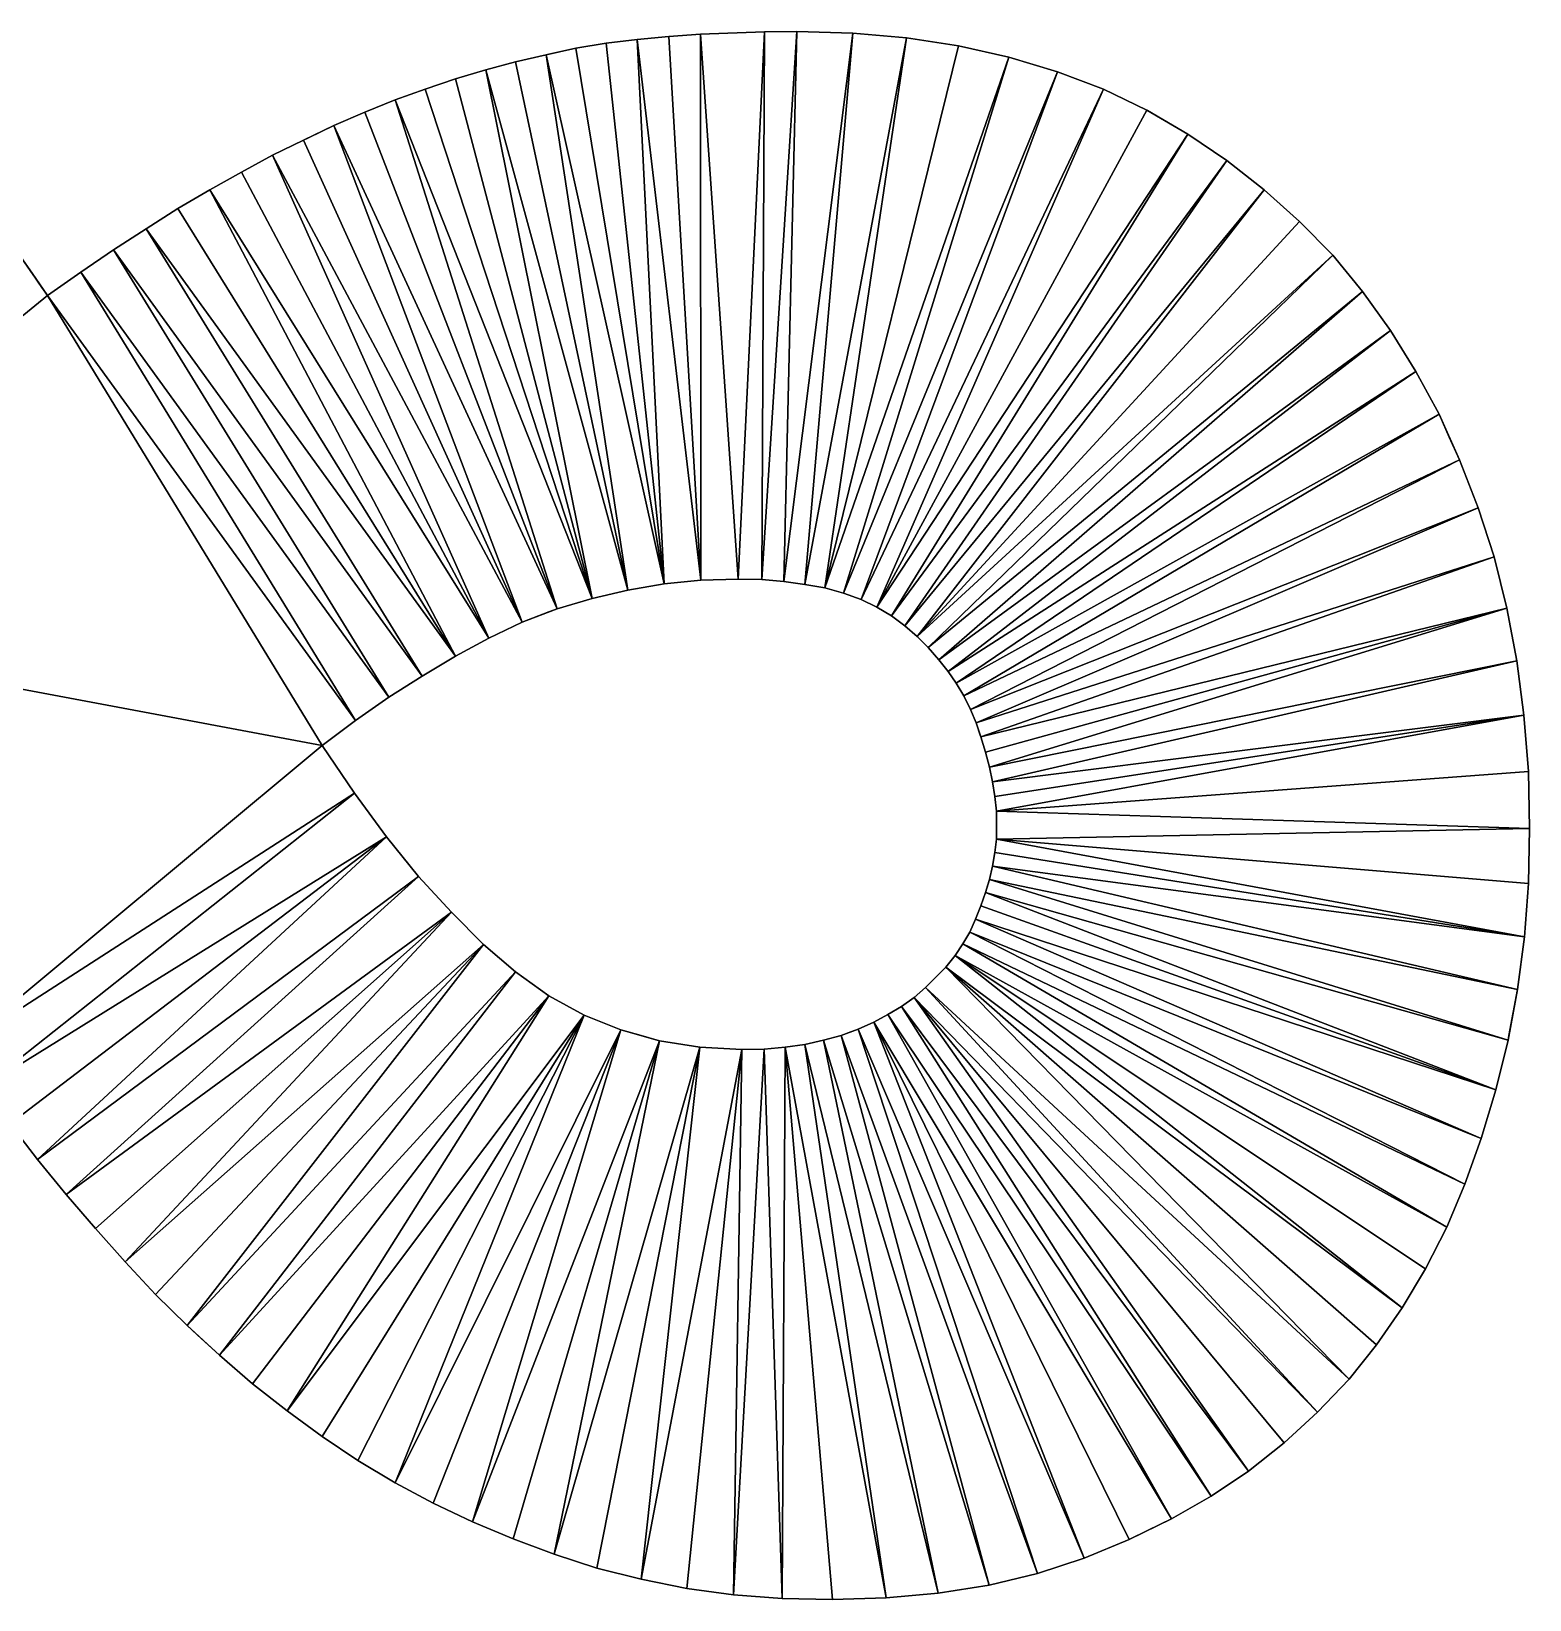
# Model space of a CAD drawing. Header units: inches. Extents: x 62 to 1153, y 3 to 780.
# Drawn here: x 399.437 to 402.001, y 210.292 to 212.975 of the extents above; entities that cross this region are included whole.
import ezdxf

# ---------------------------------------------------------------- set-up
doc = ezdxf.new("R2010")
doc.units = ezdxf.units.IN
doc.header["$MEASUREMENT"] = 0
doc.layers.add('ConstLine', color=6, linetype='Continuous')

msp = doc.modelspace()

# ---------------------------------------------------------------- linework, layer by layer
at = {"layer": 'ConstLine'}
for points in [[(400.3689, 212.9456, 5), (400.5199, 212.0296, 5), (400.4209, 212.9546, 5)], [(400.4209, 212.9546, 4), (400.3689, 212.9456, 4), (400.3689, 212.9456, 5)], [(400.4209, 212.9546, 4), (400.3689, 212.9456, 5), (400.4209, 212.9546, 5)], [(400.4209, 212.9546, 5), (400.5199, 212.0296, 5), (400.4739, 212.9606, 5)], [(400.4739, 212.9606, 4), (400.4209, 212.9546, 4), (400.4209, 212.9546, 5)], [(400.4739, 212.9606, 4), (400.4209, 212.9546, 5), (400.4739, 212.9606, 5)], [(400.4739, 212.9606, 5), (400.5829, 212.0356, 5), (400.5279, 212.9656, 5)], [(400.5279, 212.9656, 4), (400.4739, 212.9606, 4), (400.4739, 212.9606, 5)], [(400.5279, 212.9656, 4), (400.4739, 212.9606, 5), (400.5279, 212.9656, 5)], [(400.5829, 212.0356, 5), (400.4739, 212.9606, 5), (400.5199, 212.0296, 5)], [(400.5279, 212.9656, 5), (400.5829, 212.0356, 5), (400.5819, 212.9696, 5)], [(400.5819, 212.9696, 4), (400.5279, 212.9656, 4), (400.5279, 212.9656, 5)], [(400.5819, 212.9696, 4), (400.5279, 212.9656, 5), (400.5819, 212.9696, 5)], [(400.6919, 212.9736, 5), (400.5819, 212.9696, 5), (400.6469, 212.0376, 5)], [(400.6919, 212.9736, 4), (400.5819, 212.9696, 4), (400.5819, 212.9696, 5)], [(400.6919, 212.9736, 4), (400.5819, 212.9696, 5), (400.6919, 212.9736, 5)], [(400.5829, 212.0356, 5), (400.6469, 212.0376, 5), (400.5819, 212.9696, 5)], [(400.6469, 212.0376, 5), (400.6869, 212.0366, 5), (400.6919, 212.9736, 5)], [(400.6869, 212.0366, 5), (400.7249, 212.0336, 5), (400.7469, 212.9746, 5)], [(400.7469, 212.9746, 5), (400.6919, 212.9736, 5), (400.6869, 212.0366, 5)], [(400.7469, 212.9746, 4), (400.6919, 212.9736, 4), (400.6919, 212.9736, 5)], [(400.7469, 212.9746, 4), (400.6919, 212.9736, 5), (400.7469, 212.9746, 5)], [(400.8429, 212.9716, 5), (400.7469, 212.9746, 5), (400.7249, 212.0336, 5)], [(400.7249, 212.0336, 5), (400.7609, 212.0286, 5), (400.8429, 212.9716, 5)], [(400.8429, 212.9716, 4), (400.7469, 212.9746, 4), (400.7469, 212.9746, 5)], [(400.8429, 212.9716, 4), (400.7469, 212.9746, 5), (400.8429, 212.9716, 5)], [(400.9349, 212.9636, 5), (400.8429, 212.9716, 5), (400.7609, 212.0286, 5)], [(400.7609, 212.0286, 5), (400.7949, 212.0226, 5), (400.9349, 212.9636, 5)], [(401.0239, 212.9496, 5), (400.9349, 212.9636, 5), (400.7949, 212.0226, 5)], [(400.9349, 212.9636, 4), (400.8429, 212.9716, 4), (400.8429, 212.9716, 5)], [(400.9349, 212.9636, 4), (400.8429, 212.9716, 5), (400.9349, 212.9636, 5)], [(401.0239, 212.9496, 4), (400.9349, 212.9636, 4), (400.9349, 212.9636, 5)], [(401.0239, 212.9496, 4), (400.9349, 212.9636, 5), (401.0239, 212.9496, 5)], [(400.3179, 212.9346, 5), (400.2659, 212.9226, 5), (400.4579, 212.0186, 5)], [(400.3179, 212.9346, 4), (400.2659, 212.9226, 4), (400.2659, 212.9226, 5)], [(400.3179, 212.9346, 4), (400.2659, 212.9226, 5), (400.3179, 212.9346, 5)], [(400.3689, 212.9456, 5), (400.3179, 212.9346, 5), (400.5199, 212.0296, 5)], [(400.3229, 212.9357, 4), (400.3179, 212.9346, 5), (400.3689, 212.9456, 5)], [(400.3229, 212.9357, 4), (400.3179, 212.9346, 4), (400.3179, 212.9346, 5)], [(400.4579, 212.0186, 5), (400.5199, 212.0296, 5), (400.3179, 212.9346, 5)], [(400.3689, 212.9456, 4), (400.3229, 212.9357, 4), (400.3689, 212.9456, 5)], [(401.1099, 212.9306, 5), (401.0239, 212.9496, 5), (400.7949, 212.0226, 5)], [(400.7949, 212.0226, 5), (400.8269, 212.0136, 5), (401.1099, 212.9306, 5)], [(401.1929, 212.9056, 5), (401.1099, 212.9306, 5), (400.8269, 212.0136, 5)], [(401.1099, 212.9306, 4), (401.0239, 212.9496, 4), (401.0239, 212.9496, 5)], [(401.1099, 212.9306, 4), (401.0239, 212.9496, 5), (401.1099, 212.9306, 5)], [(401.1929, 212.9056, 4), (401.1099, 212.9306, 4), (401.1099, 212.9306, 5)], [(401.1929, 212.9056, 4), (401.1099, 212.9306, 5), (401.1929, 212.9056, 5)], [(400.2149, 212.9086, 5), (400.1629, 212.8936, 5), (400.3969, 212.0046, 5)], [(400.2149, 212.9086, 4), (400.1629, 212.8936, 4), (400.1629, 212.8936, 5)], [(400.2149, 212.9086, 4), (400.1629, 212.8936, 5), (400.2149, 212.9086, 5)], [(400.2659, 212.9226, 5), (400.2149, 212.9086, 5), (400.4579, 212.0186, 5)], [(400.2659, 212.9226, 4), (400.2149, 212.9086, 4), (400.2149, 212.9086, 5)], [(400.2659, 212.9226, 4), (400.2149, 212.9086, 5), (400.2659, 212.9226, 5)], [(400.3969, 212.0046, 5), (400.4579, 212.0186, 5), (400.2149, 212.9086, 5)], [(400.8269, 212.0136, 5), (400.8569, 212.0026, 5), (401.1929, 212.9056, 5)], [(401.2719, 212.8756, 5), (401.1929, 212.9056, 5), (400.8569, 212.0026, 5)], [(401.2719, 212.8756, 4), (401.1929, 212.9056, 4), (401.1929, 212.9056, 5)], [(401.2719, 212.8756, 4), (401.1929, 212.9056, 5), (401.2719, 212.8756, 5)], [(400.1109, 212.8756, 5), (400.0599, 212.8576, 5), (400.3969, 212.0046, 5)], [(400.1109, 212.8756, 4), (400.0599, 212.8576, 4), (400.0599, 212.8576, 5)], [(400.1109, 212.8756, 4), (400.0599, 212.8576, 5), (400.1109, 212.8756, 5)], [(400.1629, 212.8936, 5), (400.1109, 212.8756, 5), (400.3969, 212.0046, 5)], [(400.1629, 212.8936, 4), (400.1109, 212.8756, 4), (400.1109, 212.8756, 5)], [(400.1629, 212.8936, 4), (400.1109, 212.8756, 5), (400.1629, 212.8936, 5)], [(400.8569, 212.0026, 5), (400.8839, 211.9896, 5), (401.2719, 212.8756, 5)], [(401.3459, 212.8396, 5), (401.2719, 212.8756, 5), (400.8839, 211.9896, 5)], [(401.3459, 212.8396, 4), (401.2719, 212.8756, 4), (401.2719, 212.8756, 5)], [(401.3459, 212.8396, 4), (401.2719, 212.8756, 5), (401.3459, 212.8396, 5)], [(400.0599, 212.8576, 5), (400.0079, 212.8366, 5), (400.3369, 211.9866, 5)], [(400.0599, 212.8576, 4), (400.0079, 212.8366, 4), (400.0079, 212.8366, 5)], [(400.0599, 212.8576, 4), (400.0079, 212.8366, 5), (400.0599, 212.8576, 5)], [(400.3369, 211.9866, 5), (400.3969, 212.0046, 5), (400.0599, 212.8576, 5)], [(400.0079, 212.8366, 5), (399.9549, 212.8136, 5), (400.3369, 211.9866, 5)], [(400.0079, 212.8366, 4), (399.9549, 212.8136, 4), (399.9549, 212.8136, 5)], [(400.0079, 212.8366, 4), (399.9549, 212.8136, 5), (400.0079, 212.8366, 5)], [(401.4159, 212.7986, 5), (401.3459, 212.8396, 5), (400.8839, 211.9896, 5)], [(401.3469, 212.839, 4), (401.3459, 212.8396, 4), (401.3459, 212.8396, 5)], [(401.3469, 212.839, 4), (401.3459, 212.8396, 5), (401.4159, 212.7986, 5)], [(401.4159, 212.7986, 4), (401.3469, 212.839, 4), (401.4159, 212.7986, 5)], [(399.9549, 212.8136, 5), (399.9029, 212.7886, 5), (400.2769, 211.9636, 5)], [(399.9112, 212.7926, 4), (399.9029, 212.7886, 5), (399.9549, 212.8136, 5)], [(399.9112, 212.7926, 4), (399.9029, 212.7886, 4), (399.9029, 212.7886, 5)], [(399.9549, 212.8136, 4), (399.9112, 212.7926, 4), (399.9549, 212.8136, 5)], [(400.2769, 211.9636, 5), (400.3369, 211.9866, 5), (399.9549, 212.8136, 5)], [(400.8839, 211.9896, 5), (400.9089, 211.9746, 5), (401.4159, 212.7986, 5)], [(401.4159, 212.7986, 5), (400.9089, 211.9746, 5), (401.4829, 212.7536, 5)], [(401.4829, 212.7536, 4), (401.4159, 212.7986, 4), (401.4159, 212.7986, 5)], [(401.4829, 212.7536, 4), (401.4159, 212.7986, 5), (401.4829, 212.7536, 5)], [(399.8499, 212.7626, 5), (399.7969, 212.7336, 5), (400.2199, 211.9366, 5)], [(399.8499, 212.7626, 4), (399.7969, 212.7336, 4), (399.7969, 212.7336, 5)], [(399.8499, 212.7626, 4), (399.7969, 212.7336, 5), (399.8499, 212.7626, 5)], [(399.9029, 212.7886, 5), (399.8499, 212.7626, 5), (400.2769, 211.9636, 5)], [(399.9029, 212.7886, 4), (399.8499, 212.7626, 4), (399.8499, 212.7626, 5)], [(399.9029, 212.7886, 4), (399.8499, 212.7626, 5), (399.9029, 212.7886, 5)], [(400.2199, 211.9366, 5), (400.2769, 211.9636, 5), (399.8499, 212.7626, 5)], [(400.9319, 211.9576, 5), (401.4829, 212.7536, 5), (400.9089, 211.9746, 5)], [(401.4829, 212.7536, 5), (400.9319, 211.9576, 5), (401.5469, 212.7036, 5)], [(401.5469, 212.7036, 4), (401.4829, 212.7536, 4), (401.4829, 212.7536, 5)], [(401.5469, 212.7036, 4), (401.4829, 212.7536, 5), (401.5469, 212.7036, 5)], [(399.7969, 212.7336, 5), (399.7429, 212.7036, 5), (400.2199, 211.9366, 5)], [(399.7969, 212.7336, 4), (399.7429, 212.7036, 4), (399.7429, 212.7036, 5)], [(399.7969, 212.7336, 4), (399.7429, 212.7036, 5), (399.7969, 212.7336, 5)], [(399.7429, 212.7036, 5), (399.6879, 212.6716, 5), (400.1629, 211.9056, 5)], [(399.7429, 212.7036, 4), (399.6879, 212.6716, 4), (399.6879, 212.6716, 5)], [(399.7429, 212.7036, 4), (399.6879, 212.6716, 5), (399.7429, 212.7036, 5)], [(400.1629, 211.9056, 5), (400.2199, 211.9366, 5), (399.7429, 212.7036, 5)], [(400.9529, 211.9396, 5), (401.5469, 212.7036, 5), (400.9319, 211.9576, 5)], [(401.5469, 212.7036, 5), (400.9529, 211.9396, 5), (401.6069, 212.6496, 5)], [(401.6069, 212.6496, 4), (401.5469, 212.7036, 4), (401.5469, 212.7036, 5)], [(401.6069, 212.6496, 4), (401.5469, 212.7036, 5), (401.6069, 212.6496, 5)], [(399.6879, 212.6716, 5), (399.6339, 212.6366, 5), (400.1629, 211.9056, 5)], [(399.6879, 212.6716, 4), (399.6339, 212.6366, 4), (399.6339, 212.6366, 5)], [(399.6879, 212.6716, 4), (399.6339, 212.6366, 5), (399.6879, 212.6716, 5)], [(399.5779, 212.6006, 5), (400.1059, 211.8716, 5), (399.6339, 212.6366, 5)], [(399.6339, 212.6366, 4), (399.5779, 212.6006, 4), (399.5779, 212.6006, 5)], [(399.6339, 212.6366, 4), (399.5779, 212.6006, 5), (399.6339, 212.6366, 5)], [(400.1059, 211.8716, 5), (400.1629, 211.9056, 5), (399.6339, 212.6366, 5)], [(401.6069, 212.6496, 5), (400.9529, 211.9396, 5), (401.6639, 212.5916, 5)], [(401.6069, 212.6496, 4), (401.6069, 212.6496, 5), (401.6639, 212.5916, 5)], [(401.6069, 212.6496, 4), (401.6639, 212.5916, 5), (401.6639, 212.5916, 4)], [(399.4649, 212.5226, 5), (399.4199, 212.5876, 5), (398.7849, 211.9686, 5)], [(399.4384, 212.5608, 4), (399.4361, 212.5642, 4), (399.4199, 212.5876, 5)], [(399.4199, 212.5876, 5), (399.4649, 212.5226, 5), (399.4384, 212.5608, 4)], [(399.5219, 212.5626, 5), (400.0489, 211.8356, 5), (399.5779, 212.6006, 5)], [(399.5779, 212.6006, 4), (399.5219, 212.5626, 5), (399.5779, 212.6006, 5)], [(399.5779, 212.6006, 4), (399.5219, 212.5626, 4), (399.5219, 212.5626, 5)], [(400.1059, 211.8716, 5), (399.5779, 212.6006, 5), (400.0489, 211.8356, 5)], [(400.9719, 211.9206, 5), (401.6639, 212.5916, 5), (400.9529, 211.9396, 5)], [(401.6639, 212.5916, 5), (400.9719, 211.9206, 5), (401.7149, 212.5296, 5)], [(401.6639, 212.5916, 4), (401.6639, 212.5916, 5), (401.7149, 212.5296, 5)], [(401.6639, 212.5916, 4), (401.7149, 212.5296, 5), (401.7149, 212.5296, 4)], [(399.4501, 212.5439, 4), (399.4384, 212.5608, 4), (399.4649, 212.5226, 5)], [(399.4649, 212.5226, 5), (399.9919, 211.7956, 5), (399.5219, 212.5626, 5)], [(399.5219, 212.5626, 4), (399.4649, 212.5226, 4), (399.4649, 212.5226, 5)], [(399.5219, 212.5626, 4), (399.4649, 212.5226, 5), (399.5219, 212.5626, 5)], [(400.0489, 211.8356, 5), (399.5219, 212.5626, 5), (399.9919, 211.7956, 5)], [(399.9349, 211.7526, 5), (399.4649, 212.5226, 5), (398.7849, 211.9686, 5)], [(399.4516, 212.5418, 4), (399.4501, 212.5439, 4), (399.4649, 212.5226, 5)], [(399.4554, 212.5364, 4), (399.4516, 212.5418, 4), (399.4649, 212.5226, 5)], [(399.4623, 212.5263, 4), (399.4554, 212.5364, 4), (399.4649, 212.5226, 5)], [(399.4627, 212.5257, 4), (399.4623, 212.5263, 4), (399.4649, 212.5226, 5)], [(399.4649, 212.5226, 5), (399.4642, 212.5235, 4), (399.4627, 212.5257, 4)], [(399.4649, 212.5226, 4), (399.4642, 212.5235, 4), (399.4649, 212.5226, 5)], [(399.4649, 212.5226, 5), (399.9349, 211.7526, 5), (399.9919, 211.7956, 5)], [(400.9719, 211.9206, 5), (400.9899, 211.8996, 5), (401.7149, 212.5296, 5)], [(401.7629, 212.4626, 5), (401.7149, 212.5296, 5), (400.9899, 211.8996, 5)], [(401.7149, 212.5296, 4), (401.7149, 212.5296, 5), (401.7629, 212.4626, 5)], [(401.7149, 212.5296, 4), (401.7629, 212.4626, 5), (401.7629, 212.4626, 4)], [(400.9899, 211.8996, 5), (401.0059, 211.8796, 5), (401.7629, 212.4626, 5)], [(401.8059, 212.3926, 5), (401.7629, 212.4626, 5), (401.0059, 211.8796, 5)], [(401.7629, 212.4626, 4), (401.7629, 212.4626, 5), (401.8059, 212.3926, 5)], [(401.7629, 212.4626, 4), (401.8059, 212.3926, 5), (401.8059, 212.3926, 4)], [(401.0059, 211.8796, 5), (401.0199, 211.8596, 5), (401.8059, 212.3926, 5)], [(401.8459, 212.3196, 5), (401.8059, 212.3926, 5), (401.0199, 211.8596, 5)], [(401.8059, 212.3926, 4), (401.8059, 212.3926, 5), (401.8459, 212.3196, 5)], [(401.8059, 212.3926, 4), (401.8459, 212.3196, 5), (401.8459, 212.3196, 4)], [(401.0199, 211.8596, 5), (401.0329, 211.8376, 5), (401.8459, 212.3196, 5)], [(401.8809, 212.2416, 5), (401.8459, 212.3196, 5), (401.0329, 211.8376, 5)], [(401.8459, 212.3196, 4), (401.8459, 212.3196, 5), (401.8634, 212.2806, 4)], [(401.8459, 212.3196, 5), (401.8809, 212.2416, 5), (401.8634, 212.2806, 4)], [(401.8809, 212.2416, 4), (401.8634, 212.2806, 4), (401.8809, 212.2416, 5)], [(401.0329, 211.8376, 5), (401.0439, 211.8146, 5), (401.8809, 212.2416, 5)], [(401.9129, 212.1596, 5), (401.8809, 212.2416, 5), (401.0439, 211.8146, 5)], [(401.8809, 212.2416, 4), (401.8809, 212.2416, 5), (401.9129, 212.1596, 5)], [(401.8809, 212.2416, 4), (401.9129, 212.1596, 5), (401.9129, 212.1596, 4)], [(401.0439, 211.8146, 5), (401.0539, 211.7916, 5), (401.9129, 212.1596, 5)], [(401.9399, 212.0756, 5), (401.9129, 212.1596, 5), (401.0539, 211.7916, 5)], [(401.9129, 212.1596, 4), (401.9129, 212.1596, 5), (401.9399, 212.0756, 5)], [(401.9129, 212.1596, 4), (401.9399, 212.0756, 5), (401.9399, 212.0756, 4)], [(401.0539, 211.7916, 5), (401.0619, 211.7676, 5), (401.9399, 212.0756, 5)], [(401.9619, 211.9876, 5), (401.9399, 212.0756, 5), (401.0619, 211.7676, 5)], [(401.9399, 212.0756, 4), (401.9399, 212.0756, 5), (401.9619, 211.9876, 5)], [(401.9399, 212.0756, 4), (401.9619, 211.9876, 5), (401.9619, 211.9876, 4)], [(400.6469, 212.0376, 4), (400.6469, 212.0376, 5), (400.5829, 212.0356, 5)], [(400.6469, 212.0376, 4), (400.5829, 212.0356, 5), (400.5829, 212.0356, 4)], [(400.6869, 212.0366, 4), (400.6869, 212.0366, 5), (400.6469, 212.0376, 5)], [(400.6869, 212.0366, 4), (400.6469, 212.0376, 5), (400.6469, 212.0376, 4)], [(400.4579, 212.0186, 4), (400.4579, 212.0186, 5), (400.3969, 212.0046, 5)], [(400.4579, 212.0186, 4), (400.3969, 212.0046, 5), (400.3969, 212.0046, 4)], [(400.5199, 212.0296, 4), (400.5199, 212.0296, 5), (400.4579, 212.0186, 5)], [(400.5199, 212.0296, 4), (400.4579, 212.0186, 5), (400.4579, 212.0186, 4)], [(400.5829, 212.0356, 4), (400.5829, 212.0356, 5), (400.5199, 212.0296, 5)], [(400.5829, 212.0356, 4), (400.5199, 212.0296, 5), (400.5199, 212.0296, 4)], [(400.7249, 212.0336, 4), (400.7249, 212.0336, 5), (400.6869, 212.0366, 5)], [(400.7249, 212.0336, 4), (400.6869, 212.0366, 5), (400.6869, 212.0366, 4)], [(400.7609, 212.0286, 4), (400.7609, 212.0286, 5), (400.7249, 212.0336, 5)], [(400.7609, 212.0286, 4), (400.7249, 212.0336, 5), (400.7249, 212.0336, 4)], [(400.7949, 212.0226, 4), (400.7949, 212.0226, 5), (400.7609, 212.0286, 5)], [(400.7949, 212.0226, 4), (400.7609, 212.0286, 5), (400.7609, 212.0286, 4)], [(400.8269, 212.0136, 4), (400.8269, 212.0136, 5), (400.7949, 212.0226, 5)], [(400.8269, 212.0136, 4), (400.7949, 212.0226, 5), (400.7949, 212.0226, 4)], [(400.8269, 212.0136, 4), (400.8349, 212.0107, 4), (400.8269, 212.0136, 5)], [(400.8569, 212.0026, 5), (400.8269, 212.0136, 5), (400.8349, 212.0107, 4)], [(400.8569, 212.0026, 4), (400.8569, 212.0026, 5), (400.8349, 212.0107, 4)], [(400.3369, 211.9866, 5), (400.2769, 211.9636, 5), (400.3229, 211.9813, 4)], [(400.3369, 211.9866, 4), (400.3369, 211.9866, 5), (400.3229, 211.9813, 4)], [(400.3969, 212.0046, 4), (400.3969, 212.0046, 5), (400.3369, 211.9866, 5)], [(400.3969, 212.0046, 4), (400.3369, 211.9866, 5), (400.3369, 211.9866, 4)], [(400.8839, 211.9896, 4), (400.8839, 211.9896, 5), (400.8569, 212.0026, 5)], [(400.8839, 211.9896, 4), (400.8569, 212.0026, 5), (400.8569, 212.0026, 4)], [(400.9089, 211.9746, 4), (400.9089, 211.9746, 5), (400.8839, 211.9896, 5)], [(400.9089, 211.9746, 4), (400.8839, 211.9896, 5), (400.8839, 211.9896, 4)], [(401.0619, 211.7676, 5), (401.0699, 211.7416, 5), (401.9619, 211.9876, 5)], [(401.0699, 211.7416, 5), (401.0769, 211.7156, 5), (401.9619, 211.9876, 5)], [(401.9789, 211.8976, 5), (401.9619, 211.9876, 5), (401.0769, 211.7156, 5)], [(401.9619, 211.9876, 4), (401.9619, 211.9876, 5), (401.9789, 211.8976, 5)], [(401.9619, 211.9876, 4), (401.9789, 211.8976, 5), (401.9789, 211.8976, 4)], [(398.7849, 211.9686, 5), (399.3099, 211.2326, 5), (399.9349, 211.7526, 5)], [(400.2769, 211.9636, 4), (400.2769, 211.9636, 5), (400.2199, 211.9366, 5)], [(400.2769, 211.9636, 4), (400.2199, 211.9366, 5), (400.2199, 211.9366, 4)], [(400.2769, 211.9636, 4), (400.3229, 211.9813, 4), (400.2769, 211.9636, 5)], [(400.9319, 211.9576, 4), (400.9319, 211.9576, 5), (400.9089, 211.9746, 5)], [(400.9319, 211.9576, 4), (400.9089, 211.9746, 5), (400.9089, 211.9746, 4)], [(400.9529, 211.9396, 4), (400.9529, 211.9396, 5), (400.9319, 211.9576, 5)], [(400.9529, 211.9396, 4), (400.9319, 211.9576, 5), (400.9319, 211.9576, 4)], [(400.2199, 211.9366, 4), (400.2199, 211.9366, 5), (400.1629, 211.9056, 5)], [(400.2199, 211.9366, 4), (400.1629, 211.9056, 5), (400.1629, 211.9056, 4)], [(400.9529, 211.9396, 4), (400.9719, 211.9206, 4), (400.9719, 211.9206, 5)], [(400.9529, 211.9396, 4), (400.9719, 211.9206, 5), (400.9529, 211.9396, 5)], [(400.1629, 211.9056, 4), (400.1629, 211.9056, 5), (400.1059, 211.8716, 5)], [(400.1629, 211.9056, 4), (400.1059, 211.8716, 5), (400.1059, 211.8716, 4)], [(400.9719, 211.9206, 4), (400.9899, 211.8996, 4), (400.9899, 211.8996, 5)], [(400.9719, 211.9206, 4), (400.9899, 211.8996, 5), (400.9719, 211.9206, 5)], [(400.9899, 211.8996, 4), (401.0059, 211.8796, 4), (401.0059, 211.8796, 5)], [(400.9899, 211.8996, 4), (401.0059, 211.8796, 5), (400.9899, 211.8996, 5)], [(401.0059, 211.8796, 4), (401.0199, 211.8596, 4), (401.0199, 211.8596, 5)], [(401.0059, 211.8796, 4), (401.0199, 211.8596, 5), (401.0059, 211.8796, 5)], [(401.0769, 211.7156, 5), (401.0819, 211.6906, 5), (401.9789, 211.8976, 5)], [(401.9909, 211.8046, 5), (401.9789, 211.8976, 5), (401.0819, 211.6906, 5)], [(401.9789, 211.8976, 4), (401.9789, 211.8976, 5), (401.9909, 211.8046, 5)], [(401.9789, 211.8976, 4), (401.9909, 211.8046, 5), (401.9909, 211.8046, 4)], [(400.1059, 211.8716, 4), (400.1059, 211.8716, 5), (400.0489, 211.8356, 5)], [(400.1059, 211.8716, 4), (400.0489, 211.8356, 5), (400.0489, 211.8356, 4)], [(401.0199, 211.8596, 4), (401.0329, 211.8376, 4), (401.0329, 211.8376, 5)], [(401.0199, 211.8596, 4), (401.0329, 211.8376, 5), (401.0199, 211.8596, 5)], [(400.0489, 211.8356, 4), (400.0489, 211.8356, 5), (399.9919, 211.7956, 5)], [(400.0489, 211.8356, 4), (399.9919, 211.7956, 5), (399.9919, 211.7956, 4)], [(401.0329, 211.8376, 4), (401.0439, 211.8146, 4), (401.0439, 211.8146, 5)], [(401.0329, 211.8376, 4), (401.0439, 211.8146, 5), (401.0329, 211.8376, 5)], [(401.0439, 211.8146, 4), (401.0539, 211.7916, 4), (401.0539, 211.7916, 5)], [(401.0439, 211.8146, 4), (401.0539, 211.7916, 5), (401.0439, 211.8146, 5)], [(401.0819, 211.6906, 5), (401.0859, 211.6656, 5), (401.9909, 211.8046, 5)], [(401.0859, 211.6656, 5), (401.0889, 211.6406, 5), (401.9909, 211.8046, 5)], [(401.9989, 211.7086, 5), (401.9909, 211.8046, 5), (401.0889, 211.6406, 5)], [(401.9909, 211.8046, 4), (401.9909, 211.8046, 5), (401.9989, 211.7086, 5)], [(401.9909, 211.8046, 4), (401.9989, 211.7086, 5), (401.9989, 211.7086, 4)], [(399.9919, 211.7956, 4), (399.9919, 211.7956, 5), (399.9349, 211.7526, 5)], [(399.9919, 211.7956, 4), (399.9349, 211.7526, 5), (399.9349, 211.7526, 4)], [(401.0539, 211.7916, 4), (401.0615, 211.7686, 4), (401.0539, 211.7916, 5)], [(401.0539, 211.7916, 5), (401.0615, 211.7686, 4), (401.0619, 211.7676, 5)], [(399.9899, 211.6716, 5), (399.9349, 211.7526, 5), (399.3099, 211.2326, 5)], [(399.9349, 211.7526, 4), (399.9349, 211.7526, 5), (399.9899, 211.6716, 5)], [(399.9349, 211.7526, 4), (399.9899, 211.6716, 5), (399.9899, 211.6716, 4)], [(401.0619, 211.7676, 4), (401.0619, 211.7676, 5), (401.0615, 211.7686, 4)], [(401.0619, 211.7676, 4), (401.0699, 211.7416, 4), (401.0619, 211.7676, 5)], [(401.0699, 211.7416, 5), (401.0619, 211.7676, 5), (401.0699, 211.7416, 4)], [(401.0699, 211.7416, 4), (401.0769, 211.7156, 5), (401.0699, 211.7416, 5)], [(401.0769, 211.7156, 5), (401.0699, 211.7416, 4), (401.0769, 211.7156, 4)], [(401.0819, 211.6906, 5), (401.0769, 211.7156, 5), (401.0819, 211.6906, 4)], [(401.0769, 211.7156, 4), (401.0819, 211.6906, 4), (401.0769, 211.7156, 5)], [(401.0819, 211.6906, 4), (401.0859, 211.6656, 5), (401.0819, 211.6906, 5)], [(401.0819, 211.6906, 4), (401.0859, 211.6656, 4), (401.0859, 211.6656, 5)], [(402.0009, 211.6106, 5), (401.9989, 211.7086, 5), (401.0889, 211.6406, 5)], [(401.9989, 211.7086, 4), (401.9989, 211.7086, 5), (402.0009, 211.6106, 5)], [(401.9989, 211.7086, 4), (402.0009, 211.6106, 5), (402.0009, 211.6106, 4)], [(399.3099, 211.2326, 5), (399.3549, 211.1686, 5), (399.9899, 211.6716, 5)], [(400.0449, 211.5966, 5), (399.9899, 211.6716, 5), (399.3549, 211.1686, 5)], [(399.9899, 211.6716, 4), (399.9899, 211.6716, 5), (400.0449, 211.5966, 5)], [(399.9899, 211.6716, 4), (400.0449, 211.5966, 5), (400.0449, 211.5966, 4)], [(401.0859, 211.6656, 4), (401.0889, 211.6406, 5), (401.0859, 211.6656, 5)], [(401.0889, 211.6406, 5), (401.0859, 211.6656, 4), (401.0889, 211.6406, 4)], [(401.0889, 211.6406, 5), (401.0889, 211.5926, 5), (402.0009, 211.6106, 5)], [(401.0889, 211.5926, 5), (401.0889, 211.6406, 5), (401.0889, 211.5926, 4)], [(401.0889, 211.6406, 5), (401.0889, 211.6406, 4), (401.0889, 211.5926, 4)], [(401.9989, 211.5166, 5), (402.0009, 211.6106, 5), (401.0889, 211.5926, 5)], [(401.9989, 211.5166, 4), (402.0009, 211.6106, 4), (402.0009, 211.6106, 5)], [(401.9989, 211.5166, 4), (402.0009, 211.6106, 5), (401.9989, 211.5166, 5)], [(399.3549, 211.1686, 5), (399.4009, 211.1056, 5), (400.0449, 211.5966, 5)], [(399.4009, 211.1056, 5), (399.4479, 211.0446, 5), (400.0449, 211.5966, 5)], [(400.0999, 211.5286, 5), (400.0449, 211.5966, 5), (399.4479, 211.0446, 5)], [(400.0449, 211.5966, 4), (400.0449, 211.5966, 5), (400.0999, 211.5286, 5)], [(400.0449, 211.5966, 4), (400.0999, 211.5286, 5), (400.0999, 211.5286, 4)], [(401.0889, 211.5926, 5), (401.0859, 211.5696, 5), (401.9919, 211.4256, 5)], [(401.0889, 211.5926, 5), (401.0889, 211.5926, 4), (401.0859, 211.5696, 5)], [(401.0859, 211.5696, 4), (401.0859, 211.5696, 5), (401.0889, 211.5926, 4)], [(401.9919, 211.4256, 5), (401.9989, 211.5166, 5), (401.0889, 211.5926, 5)], [(401.0859, 211.5696, 5), (401.0819, 211.5466, 5), (401.9919, 211.4256, 5)], [(401.0859, 211.5696, 5), (401.0819, 211.5466, 4), (401.0819, 211.5466, 5)], [(401.0859, 211.5696, 4), (401.0819, 211.5466, 4), (401.0859, 211.5696, 5)], [(399.4479, 211.0446, 5), (399.4969, 210.9846, 5), (400.0999, 211.5286, 5)], [(400.1559, 211.4676, 5), (400.0999, 211.5286, 5), (399.4969, 210.9846, 5)], [(400.0999, 211.5286, 4), (400.0999, 211.5286, 5), (400.1559, 211.4676, 5)], [(400.0999, 211.5286, 4), (400.1559, 211.4676, 5), (400.1559, 211.4676, 4)], [(401.0769, 211.5236, 5), (401.9799, 211.3356, 5), (401.0819, 211.5466, 5)], [(401.0819, 211.5466, 4), (401.0769, 211.5236, 5), (401.0819, 211.5466, 5)], [(401.0769, 211.5236, 5), (401.0819, 211.5466, 4), (401.0769, 211.5236, 4)], [(401.9799, 211.3356, 5), (401.9919, 211.4256, 5), (401.0819, 211.5466, 5)], [(401.0619, 211.4786, 5), (401.9429, 211.1636, 5), (401.0699, 211.5016, 5)], [(401.0699, 211.5016, 4), (401.0619, 211.4786, 5), (401.0699, 211.5016, 5)], [(401.0619, 211.4786, 5), (401.0699, 211.5016, 4), (401.0619, 211.4786, 4)], [(401.0699, 211.5016, 5), (401.9639, 211.2486, 5), (401.0769, 211.5236, 5)], [(401.0769, 211.5236, 5), (401.0734, 211.5126, 4), (401.0699, 211.5016, 5)], [(401.0699, 211.5016, 4), (401.0699, 211.5016, 5), (401.0734, 211.5126, 4)], [(401.9639, 211.2486, 5), (401.0699, 211.5016, 5), (401.9429, 211.1636, 5)], [(401.0769, 211.5236, 4), (401.0734, 211.5126, 4), (401.0769, 211.5236, 5)], [(401.9799, 211.3356, 5), (401.0769, 211.5236, 5), (401.9639, 211.2486, 5)], [(401.9919, 211.4256, 4), (401.9989, 211.5166, 4), (401.9989, 211.5166, 5)], [(401.9919, 211.4256, 4), (401.9989, 211.5166, 5), (401.9919, 211.4256, 5)], [(401.0529, 211.4556, 5), (401.9429, 211.1636, 5), (401.0619, 211.4786, 5)], [(401.0529, 211.4556, 5), (401.0619, 211.4786, 5), (401.0529, 211.4556, 4)], [(401.0619, 211.4786, 5), (401.0619, 211.4786, 4), (401.0529, 211.4556, 4)], [(399.4969, 210.9846, 5), (399.5469, 210.9266, 5), (400.1559, 211.4676, 5)], [(399.5469, 210.9266, 5), (399.5979, 210.8696, 5), (400.1559, 211.4676, 5)], [(400.2109, 211.4126, 5), (400.1559, 211.4676, 5), (399.5979, 210.8696, 5)], [(400.1559, 211.4676, 4), (400.1559, 211.4676, 5), (400.2109, 211.4126, 5)], [(400.1559, 211.4676, 4), (400.2109, 211.4126, 5), (400.2109, 211.4126, 4)], [(401.0429, 211.4336, 5), (401.9179, 211.0806, 5), (401.0529, 211.4556, 5)], [(401.0529, 211.4556, 4), (401.0429, 211.4336, 5), (401.0529, 211.4556, 5)], [(401.0429, 211.4336, 5), (401.0529, 211.4556, 4), (401.0429, 211.4336, 4)], [(401.9429, 211.1636, 5), (401.0529, 211.4556, 5), (401.9179, 211.0806, 5)], [(401.0429, 211.4336, 5), (401.0309, 211.4136, 5), (401.8899, 211.0026, 5)], [(401.0429, 211.4336, 5), (401.0429, 211.4336, 4), (401.0309, 211.4136, 5)], [(401.0309, 211.4136, 4), (401.0309, 211.4136, 5), (401.0429, 211.4336, 4)], [(401.8899, 211.0026, 5), (401.9179, 211.0806, 5), (401.0429, 211.4336, 5)], [(401.9799, 211.3356, 4), (401.9919, 211.4256, 4), (401.9919, 211.4256, 5)], [(401.9799, 211.3356, 4), (401.9919, 211.4256, 5), (401.9799, 211.3356, 5)], [(399.5979, 210.8696, 5), (399.6499, 210.8136, 5), (400.2109, 211.4126, 5)], [(399.6499, 210.8136, 5), (399.7039, 210.7606, 5), (400.2109, 211.4126, 5)], [(400.2659, 211.3656, 5), (400.2109, 211.4126, 5), (399.7039, 210.7606, 5)], [(400.2659, 211.3656, 4), (400.2109, 211.4126, 4), (400.2109, 211.4126, 5)], [(400.2659, 211.3656, 4), (400.2109, 211.4126, 5), (400.2659, 211.3656, 5)], [(401.0179, 211.3936, 5), (401.0019, 211.3736, 5), (401.7829, 210.7906, 5)], [(401.0019, 211.3736, 5), (401.0179, 211.3936, 5), (401.0019, 211.3736, 4)], [(401.0179, 211.3936, 5), (401.0179, 211.3936, 4), (401.0019, 211.3736, 4)], [(401.0309, 211.4136, 5), (401.0179, 211.3936, 5), (401.8589, 210.9286, 5)], [(401.0309, 211.4136, 4), (401.0179, 211.3936, 4), (401.0309, 211.4136, 5)], [(401.0179, 211.3936, 5), (401.0309, 211.4136, 5), (401.0179, 211.3936, 4)], [(401.8229, 210.8576, 5), (401.0179, 211.3936, 5), (401.7829, 210.7906, 5)], [(401.8589, 210.9286, 5), (401.0179, 211.3936, 5), (401.8229, 210.8576, 5)], [(401.8589, 210.9286, 5), (401.8899, 211.0026, 5), (401.0309, 211.4136, 5)], [(401.0019, 211.3736, 5), (400.9669, 211.3386, 5), (401.6919, 210.6686, 5)], [(401.0019, 211.3736, 4), (400.9669, 211.3386, 5), (401.0019, 211.3736, 5)], [(401.0019, 211.3736, 4), (400.9669, 211.3386, 4), (400.9669, 211.3386, 5)], [(401.6919, 210.6686, 5), (401.7389, 210.7276, 5), (401.0019, 211.3736, 5)], [(401.7389, 210.7276, 5), (401.7829, 210.7906, 5), (401.0019, 211.3736, 5)], [(399.7039, 210.7606, 5), (399.7589, 210.7096, 5), (400.2659, 211.3656, 5)], [(400.3229, 211.3246, 5), (400.2659, 211.3656, 5), (399.7589, 210.7096, 5)], [(400.3229, 211.3246, 4), (400.2659, 211.3656, 4), (400.2659, 211.3656, 5)], [(400.3229, 211.3246, 4), (400.2659, 211.3656, 5), (400.3229, 211.3246, 5)], [(399.7589, 210.7096, 5), (399.8159, 210.6606, 5), (400.3229, 211.3246, 5)], [(399.8159, 210.6606, 5), (399.8749, 210.6146, 5), (400.3229, 211.3246, 5)], [(400.3829, 211.2916, 5), (400.3229, 211.3246, 5), (399.8749, 210.6146, 5)], [(400.3829, 211.2916, 4), (400.3229, 211.3246, 4), (400.3229, 211.3246, 5)], [(400.3829, 211.2916, 4), (400.3229, 211.3246, 5), (400.3829, 211.2916, 5)], [(400.9479, 211.3216, 5), (400.9259, 211.3066, 5), (401.5199, 210.5116, 5)], [(400.9479, 211.3216, 4), (400.9259, 211.3066, 4), (400.9479, 211.3216, 5)], [(400.9259, 211.3066, 5), (400.9479, 211.3216, 5), (400.9259, 211.3066, 4)], [(400.9669, 211.3386, 5), (400.9479, 211.3216, 5), (401.6379, 210.6126, 5)], [(400.9479, 211.3216, 5), (400.9669, 211.3386, 5), (400.9479, 211.3216, 4)], [(400.9669, 211.3386, 4), (400.9479, 211.3216, 4), (400.9669, 211.3386, 5)], [(401.5809, 210.5596, 5), (401.6379, 210.6126, 5), (400.9479, 211.3216, 5)], [(401.5199, 210.5116, 5), (401.5809, 210.5596, 5), (400.9479, 211.3216, 5)], [(401.6379, 210.6126, 5), (401.6919, 210.6686, 5), (400.9669, 211.3386, 5)], [(401.9799, 211.3356, 5), (401.9639, 211.2486, 5), (401.9653, 211.2566, 4)], [(401.9653, 211.2566, 4), (401.9799, 211.3356, 4), (401.9799, 211.3356, 5)], [(399.8749, 210.6146, 5), (399.9349, 210.5706, 5), (400.3829, 211.2916, 5)], [(399.9349, 210.5706, 5), (399.9959, 210.5296, 5), (400.3829, 211.2916, 5)], [(399.9959, 210.5296, 5), (400.0599, 210.4916, 5), (400.3829, 211.2916, 5)], [(400.4459, 211.2666, 5), (400.3829, 211.2916, 5), (400.0599, 210.4916, 5)], [(400.4459, 211.2666, 4), (400.3829, 211.2916, 4), (400.3829, 211.2916, 5)], [(400.4459, 211.2666, 4), (400.3829, 211.2916, 5), (400.4459, 211.2666, 5)], [(400.9029, 211.2926, 5), (400.8789, 211.2796, 5), (401.3879, 210.4296, 5)], [(400.9029, 211.2926, 4), (400.8789, 211.2796, 5), (400.9029, 211.2926, 5)], [(400.9029, 211.2926, 4), (400.8789, 211.2796, 4), (400.8789, 211.2796, 5)], [(400.9259, 211.3066, 5), (400.9029, 211.2926, 5), (401.4559, 210.4686, 5)], [(400.9029, 211.2926, 4), (400.9029, 211.2926, 5), (400.9259, 211.3066, 4)], [(400.9259, 211.3066, 5), (400.9259, 211.3066, 4), (400.9029, 211.2926, 5)], [(401.3879, 210.4296, 5), (401.4559, 210.4686, 5), (400.9029, 211.2926, 5)], [(401.4559, 210.4686, 5), (401.5199, 210.5116, 5), (400.9259, 211.3066, 5)], [(400.0599, 210.4916, 5), (400.1249, 210.4566, 5), (400.4459, 211.2666, 5)], [(400.1249, 210.4566, 5), (400.1919, 210.4246, 5), (400.4459, 211.2666, 5)], [(400.5119, 211.2476, 5), (400.4459, 211.2666, 5), (400.1919, 210.4246, 5)], [(400.4806, 211.2566, 4), (400.4459, 211.2666, 4), (400.4459, 211.2666, 5)], [(400.4459, 211.2666, 5), (400.5119, 211.2476, 5), (400.4806, 211.2566, 4)], [(400.8229, 211.2566, 5), (401.1589, 210.3366, 5), (400.8519, 211.2676, 5)], [(400.8229, 211.2566, 5), (400.8519, 211.2676, 5), (400.8349, 211.2612, 4)], [(400.8229, 211.2566, 4), (400.8229, 211.2566, 5), (400.8349, 211.2612, 4)], [(400.8519, 211.2676, 4), (400.8349, 211.2612, 4), (400.8519, 211.2676, 5)], [(400.8789, 211.2796, 5), (400.8519, 211.2676, 5), (401.2389, 210.3626, 5)], [(400.8519, 211.2676, 4), (400.8519, 211.2676, 5), (400.8789, 211.2796, 5)], [(400.8789, 211.2796, 4), (400.8519, 211.2676, 4), (400.8789, 211.2796, 5)], [(401.1589, 210.3366, 5), (401.2389, 210.3626, 5), (400.8519, 211.2676, 5)], [(401.2389, 210.3626, 5), (401.3159, 210.3946, 5), (400.8789, 211.2796, 5)], [(401.3159, 210.3946, 5), (401.3879, 210.4296, 5), (400.8789, 211.2796, 5)], [(400.1919, 210.4246, 5), (400.2619, 210.3956, 5), (400.5119, 211.2476, 5)], [(400.2619, 210.3956, 5), (400.3319, 210.3696, 5), (400.5119, 211.2476, 5)], [(400.5809, 211.2366, 5), (400.5119, 211.2476, 5), (400.3319, 210.3696, 5)], [(400.3319, 210.3696, 5), (400.4049, 210.3456, 5), (400.5809, 211.2366, 5)], [(400.4049, 210.3456, 5), (400.4809, 210.3266, 5), (400.5809, 211.2366, 5)], [(400.5119, 211.2476, 4), (400.4806, 211.2566, 4), (400.5119, 211.2476, 5)], [(400.6529, 211.2326, 5), (400.5809, 211.2366, 5), (400.4809, 210.3266, 5)], [(400.4809, 210.3266, 5), (400.5589, 210.3106, 5), (400.6529, 211.2326, 5)], [(400.5809, 211.2366, 5), (400.5809, 211.2366, 4), (400.5119, 211.2476, 4)], [(400.5809, 211.2366, 5), (400.5119, 211.2476, 4), (400.5119, 211.2476, 5)], [(400.5589, 210.3106, 5), (400.6389, 210.2996, 5), (400.6529, 211.2326, 5)], [(400.6529, 211.2326, 4), (400.5809, 211.2366, 4), (400.5809, 211.2366, 5)], [(400.6529, 211.2326, 4), (400.5809, 211.2366, 5), (400.6529, 211.2326, 5)], [(400.6909, 211.2336, 5), (400.6529, 211.2326, 5), (400.6389, 210.2996, 5)], [(400.6389, 210.2996, 5), (400.7219, 210.2936, 5), (400.6909, 211.2336, 5)], [(400.6909, 211.2336, 4), (400.6529, 211.2326, 4), (400.6529, 211.2326, 5)], [(400.6909, 211.2336, 4), (400.6529, 211.2326, 5), (400.6909, 211.2336, 5)], [(400.7269, 211.2366, 5), (400.6909, 211.2336, 5), (400.7219, 210.2936, 5)], [(400.7269, 211.2366, 4), (400.6909, 211.2336, 4), (400.6909, 211.2336, 5)], [(400.7269, 211.2366, 4), (400.6909, 211.2336, 5), (400.7269, 211.2366, 5)], [(400.7219, 210.2936, 5), (400.8079, 210.2916, 5), (400.7269, 211.2366, 5)], [(400.7609, 211.2416, 5), (400.7269, 211.2366, 5), (400.8999, 210.2946, 5)], [(400.7609, 211.2416, 4), (400.7269, 211.2366, 4), (400.7269, 211.2366, 5)], [(400.7609, 211.2416, 4), (400.7269, 211.2366, 5), (400.7609, 211.2416, 5)], [(400.8079, 210.2916, 5), (400.8999, 210.2946, 5), (400.7269, 211.2366, 5)], [(400.7929, 211.2486, 5), (400.7609, 211.2416, 5), (400.9889, 210.3026, 5)], [(400.7929, 211.2486, 4), (400.7609, 211.2416, 4), (400.7609, 211.2416, 5)], [(400.7929, 211.2486, 4), (400.7609, 211.2416, 5), (400.7929, 211.2486, 5)], [(400.8999, 210.2946, 5), (400.9889, 210.3026, 5), (400.7609, 211.2416, 5)], [(400.8229, 211.2566, 5), (400.7929, 211.2486, 5), (401.0759, 210.3166, 5)], [(400.8229, 211.2566, 4), (400.7929, 211.2486, 4), (400.7929, 211.2486, 5)], [(400.8229, 211.2566, 4), (400.7929, 211.2486, 5), (400.8229, 211.2566, 5)], [(400.9889, 210.3026, 5), (401.0759, 210.3166, 5), (400.7929, 211.2486, 5)], [(401.1589, 210.3366, 5), (400.8229, 211.2566, 5), (401.0759, 210.3166, 5)], [(401.9639, 211.2486, 4), (401.9639, 211.2486, 5), (401.9429, 211.1636, 5)], [(401.9639, 211.2486, 4), (401.9429, 211.1636, 5), (401.9429, 211.1636, 4)], [(401.9639, 211.2486, 4), (401.9653, 211.2566, 4), (401.9639, 211.2486, 5)], [(401.9429, 211.1636, 4), (401.9429, 211.1636, 5), (401.9179, 211.0806, 5)], [(401.9429, 211.1636, 4), (401.9179, 211.0806, 5), (401.9179, 211.0806, 4)], [(399.4009, 211.1056, 4), (399.4479, 211.0446, 4), (399.4479, 211.0446, 5)], [(399.4009, 211.1056, 4), (399.4479, 211.0446, 5), (399.4009, 211.1056, 5)], [(401.9179, 211.0806, 4), (401.9179, 211.0806, 5), (401.8899, 211.0026, 5)], [(401.9179, 211.0806, 4), (401.8899, 211.0026, 5), (401.8899, 211.0026, 4)], [(399.4479, 211.0446, 4), (399.4969, 210.9846, 4), (399.4969, 210.9846, 5)], [(399.4479, 211.0446, 4), (399.4969, 210.9846, 5), (399.4479, 211.0446, 5)], [(401.8899, 211.0026, 4), (401.8899, 211.0026, 5), (401.8589, 210.9286, 5)], [(401.8899, 211.0026, 4), (401.8589, 210.9286, 5), (401.8589, 210.9286, 4)], [(399.4969, 210.9846, 4), (399.5469, 210.9266, 4), (399.5469, 210.9266, 5)], [(399.4969, 210.9846, 4), (399.5469, 210.9266, 5), (399.4969, 210.9846, 5)], [(399.5469, 210.9266, 4), (399.5979, 210.8696, 4), (399.5979, 210.8696, 5)], [(399.5469, 210.9266, 4), (399.5979, 210.8696, 5), (399.5469, 210.9266, 5)], [(401.8229, 210.8576, 4), (401.8589, 210.9286, 4), (401.8589, 210.9286, 5)], [(401.8229, 210.8576, 4), (401.8589, 210.9286, 5), (401.8229, 210.8576, 5)], [(399.5979, 210.8696, 4), (399.6499, 210.8136, 4), (399.6499, 210.8136, 5)], [(399.5979, 210.8696, 4), (399.6499, 210.8136, 5), (399.5979, 210.8696, 5)], [(401.7829, 210.7906, 4), (401.8229, 210.8576, 4), (401.8229, 210.8576, 5)], [(401.7829, 210.7906, 4), (401.8229, 210.8576, 5), (401.7829, 210.7906, 5)], [(399.7039, 210.7606, 4), (399.7039, 210.7606, 5), (399.6499, 210.8136, 5)], [(399.7039, 210.7606, 4), (399.6499, 210.8136, 5), (399.6499, 210.8136, 4)], [(401.7389, 210.7276, 4), (401.7829, 210.7906, 4), (401.7829, 210.7906, 5)], [(401.7389, 210.7276, 4), (401.7829, 210.7906, 5), (401.7389, 210.7276, 5)], [(399.7039, 210.7606, 5), (399.7039, 210.7606, 4), (399.7211, 210.7446, 4)], [(399.7039, 210.7606, 5), (399.7211, 210.7446, 4), (399.7589, 210.7096, 5)], [(399.7589, 210.7096, 4), (399.7589, 210.7096, 5), (399.7211, 210.7446, 4)], [(401.6919, 210.6686, 4), (401.7389, 210.7276, 4), (401.7389, 210.7276, 5)], [(401.6919, 210.6686, 4), (401.7389, 210.7276, 5), (401.6919, 210.6686, 5)], [(399.8159, 210.6606, 4), (399.8159, 210.6606, 5), (399.7589, 210.7096, 5)], [(399.8159, 210.6606, 4), (399.7589, 210.7096, 5), (399.7589, 210.7096, 4)], [(399.8749, 210.6146, 4), (399.8749, 210.6146, 5), (399.8159, 210.6606, 5)], [(399.8749, 210.6146, 4), (399.8159, 210.6606, 5), (399.8159, 210.6606, 4)], [(401.6379, 210.6126, 4), (401.6919, 210.6686, 4), (401.6919, 210.6686, 5)], [(401.6379, 210.6126, 4), (401.6919, 210.6686, 5), (401.6379, 210.6126, 5)], [(399.9349, 210.5706, 4), (399.9349, 210.5706, 5), (399.8749, 210.6146, 5)], [(399.9349, 210.5706, 4), (399.8749, 210.6146, 5), (399.8749, 210.6146, 4)], [(401.5809, 210.5596, 4), (401.6379, 210.6126, 4), (401.6379, 210.6126, 5)], [(401.5809, 210.5596, 4), (401.6379, 210.6126, 5), (401.5809, 210.5596, 5)], [(399.9959, 210.5296, 4), (399.9959, 210.5296, 5), (399.9349, 210.5706, 5)], [(399.9959, 210.5296, 4), (399.9349, 210.5706, 5), (399.9349, 210.5706, 4)], [(401.5199, 210.5116, 4), (401.5809, 210.5596, 4), (401.5809, 210.5596, 5)], [(401.5199, 210.5116, 4), (401.5809, 210.5596, 5), (401.5199, 210.5116, 5)], [(400.0599, 210.4916, 4), (400.0599, 210.4916, 5), (399.9959, 210.5296, 5)], [(400.0599, 210.4916, 4), (399.9959, 210.5296, 5), (399.9959, 210.5296, 4)], [(401.4559, 210.4686, 4), (401.5199, 210.5116, 4), (401.5199, 210.5116, 5)], [(401.4559, 210.4686, 4), (401.5199, 210.5116, 5), (401.4559, 210.4686, 5)], [(400.1249, 210.4566, 4), (400.1249, 210.4566, 5), (400.0599, 210.4916, 5)], [(400.1249, 210.4566, 4), (400.0599, 210.4916, 5), (400.0599, 210.4916, 4)], [(400.1919, 210.4246, 4), (400.1919, 210.4246, 5), (400.1249, 210.4566, 5)], [(400.1919, 210.4246, 4), (400.1249, 210.4566, 5), (400.1249, 210.4566, 4)], [(401.3879, 210.4296, 4), (401.4559, 210.4686, 4), (401.4559, 210.4686, 5)], [(401.3879, 210.4296, 4), (401.4559, 210.4686, 5), (401.3879, 210.4296, 5)], [(401.3879, 210.4296, 5), (401.3159, 210.3946, 5), (401.3469, 210.4097, 4)], [(401.3469, 210.4097, 4), (401.3879, 210.4296, 4), (401.3879, 210.4296, 5)], [(400.2619, 210.3956, 4), (400.2619, 210.3956, 5), (400.1919, 210.4246, 5)], [(400.2619, 210.3956, 4), (400.1919, 210.4246, 5), (400.1919, 210.4246, 4)], [(401.3159, 210.3946, 4), (401.3469, 210.4097, 4), (401.3159, 210.3946, 5)], [(400.2619, 210.3956, 4), (400.3229, 210.373, 4), (400.2619, 210.3956, 5)], [(400.3319, 210.3696, 5), (400.2619, 210.3956, 5), (400.3229, 210.373, 4)], [(401.3159, 210.3946, 4), (401.3159, 210.3946, 5), (401.2389, 210.3626, 5)], [(401.3159, 210.3946, 4), (401.2389, 210.3626, 5), (401.2389, 210.3626, 4)], [(400.3319, 210.3696, 4), (400.3319, 210.3696, 5), (400.3229, 210.373, 4)], [(400.4049, 210.3456, 4), (400.4049, 210.3456, 5), (400.3319, 210.3696, 5)], [(400.4049, 210.3456, 4), (400.3319, 210.3696, 5), (400.3319, 210.3696, 4)], [(401.2389, 210.3626, 4), (401.2389, 210.3626, 5), (401.1589, 210.3366, 5)], [(401.2389, 210.3626, 4), (401.1589, 210.3366, 5), (401.1589, 210.3366, 4)], [(400.4809, 210.3266, 4), (400.4809, 210.3266, 5), (400.4049, 210.3456, 5)], [(400.4809, 210.3266, 4), (400.4049, 210.3456, 5), (400.4049, 210.3456, 4)], [(400.5589, 210.3106, 4), (400.5589, 210.3106, 5), (400.4809, 210.3266, 5)], [(400.5589, 210.3106, 4), (400.4809, 210.3266, 5), (400.4809, 210.3266, 4)], [(401.1589, 210.3366, 4), (401.1589, 210.3366, 5), (401.0759, 210.3166, 5)], [(401.1589, 210.3366, 4), (401.0759, 210.3166, 5), (401.0759, 210.3166, 4)], [(400.6389, 210.2996, 4), (400.6389, 210.2996, 5), (400.5589, 210.3106, 5)], [(400.6389, 210.2996, 4), (400.5589, 210.3106, 5), (400.5589, 210.3106, 4)], [(400.7219, 210.2936, 4), (400.7219, 210.2936, 5), (400.6389, 210.2996, 5)], [(400.7219, 210.2936, 4), (400.6389, 210.2996, 5), (400.6389, 210.2996, 4)], [(400.8079, 210.2916, 4), (400.8079, 210.2916, 5), (400.7219, 210.2936, 5)], [(400.8079, 210.2916, 4), (400.7219, 210.2936, 5), (400.7219, 210.2936, 4)], [(400.8999, 210.2946, 4), (400.8999, 210.2946, 5), (400.8079, 210.2916, 5)], [(400.8999, 210.2946, 4), (400.8079, 210.2916, 5), (400.8079, 210.2916, 4)], [(400.9889, 210.3026, 4), (400.9889, 210.3026, 5), (400.8999, 210.2946, 5)], [(400.9889, 210.3026, 4), (400.8999, 210.2946, 5), (400.8999, 210.2946, 4)], [(401.0759, 210.3166, 4), (401.0759, 210.3166, 5), (400.9889, 210.3026, 5)], [(401.0759, 210.3166, 4), (400.9889, 210.3026, 5), (400.9889, 210.3026, 4)]]:
    msp.add_3dface(points, dxfattribs=at)

doc.saveas('drawing.dxf')
